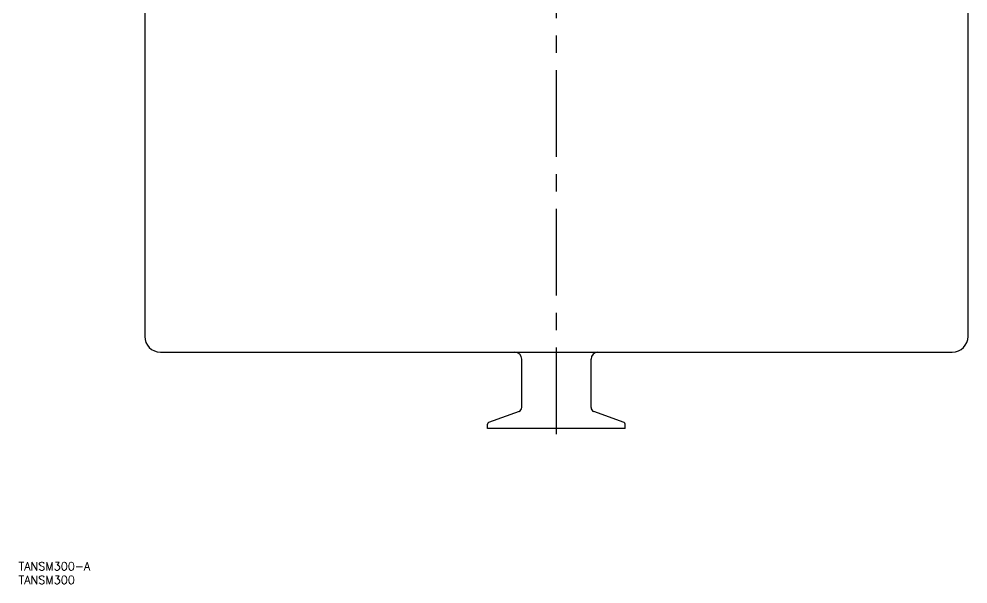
# Model space of a CAD drawing. Extents: x -197 to 717, y -645 to 189.
# Drawn here: x -196.8 to 150.8, y -644.8 to -437.8 of the extents above; entities that cross this region are included whole.
import ezdxf

# ---------------------------------------------------------------- set-up
doc = ezdxf.new("R2010")
doc.units = 0
doc.linetypes.add('CENTER', pattern=[50.8, 31.75, -6.35, 6.35, -6.35])
doc.layers.get('0').update_dxf_attribs({"linetype": 'CONTINUOUS'})
doc.layers.add('CENTER', color=1, linetype='CONTINUOUS')
doc.styles.get("Standard").update_dxf_attribs({"font": 'txt.shx', "height": 3, "bigfont": 'bigfont.shx'})

msp = doc.modelspace()

# ---------------------------------------------------------------- linework, layer by layer
at = {"color": 7, "linetype": 'CONTINUOUS'}
for p, q in [((-150.8, -342.32), (-150.8, -554.08)), ((150.8, -554.08), (150.8, -342.32)), ((-145, -559.88), (145, -559.88)), ((-12.7, -580.19), (-12.7, -562.38)), ((-12.7, -580.19), (-12.7, -562.38)), ((12.7, -580.19), (12.7, -562.38)), ((12.7, -580.19), (12.7, -562.38)), ((-13.67, -581.57), (-24.86, -585.64)), ((24.86, -585.64), (13.67, -581.57)), ((-25.25, -587.88), (-25.25, -586.2)), ((25.25, -587.88), (25.25, -586.2)), ((25.25, -587.88), (-25.25, -587.88))]:
    msp.add_line(p, q, dxfattribs=at)
for centre, radius, start, end in [((-145, -554.08), 5.8, 180, 270), ((145, -554.08), 5.8, 270, 0), ((-15.2, -562.38), 2.5, 0, 90), ((15.2, -562.38), 2.5, 90, 180), ((-14.17, -580.19), 1.47, 290, 0), ((14.17, -580.19), 1.47, 180, 250), ((-24.66, -586.2), 0.588, 110, 180), ((24.66, -586.2), 0.588, 0, 70)]:
    msp.add_arc(centre, radius, start, end, dxfattribs=at)
at = {"layer": 'CENTER', "color": 1, "linetype": 'CENTER'}
msp.add_line((0, -589.88), (0, -250.77), dxfattribs=at)

# ---------------------------------------------------------------- texts
at = {"color": 7, "linetype": 'CONTINUOUS'}
for s, p in [('TANSM300-A', (-196.98, -639.82)), ('TANSM300', (-196.98, -644.82))]:
    msp.add_text(s, height=3, dxfattribs=at).set_placement(p)

doc.saveas('drawing.dxf')
